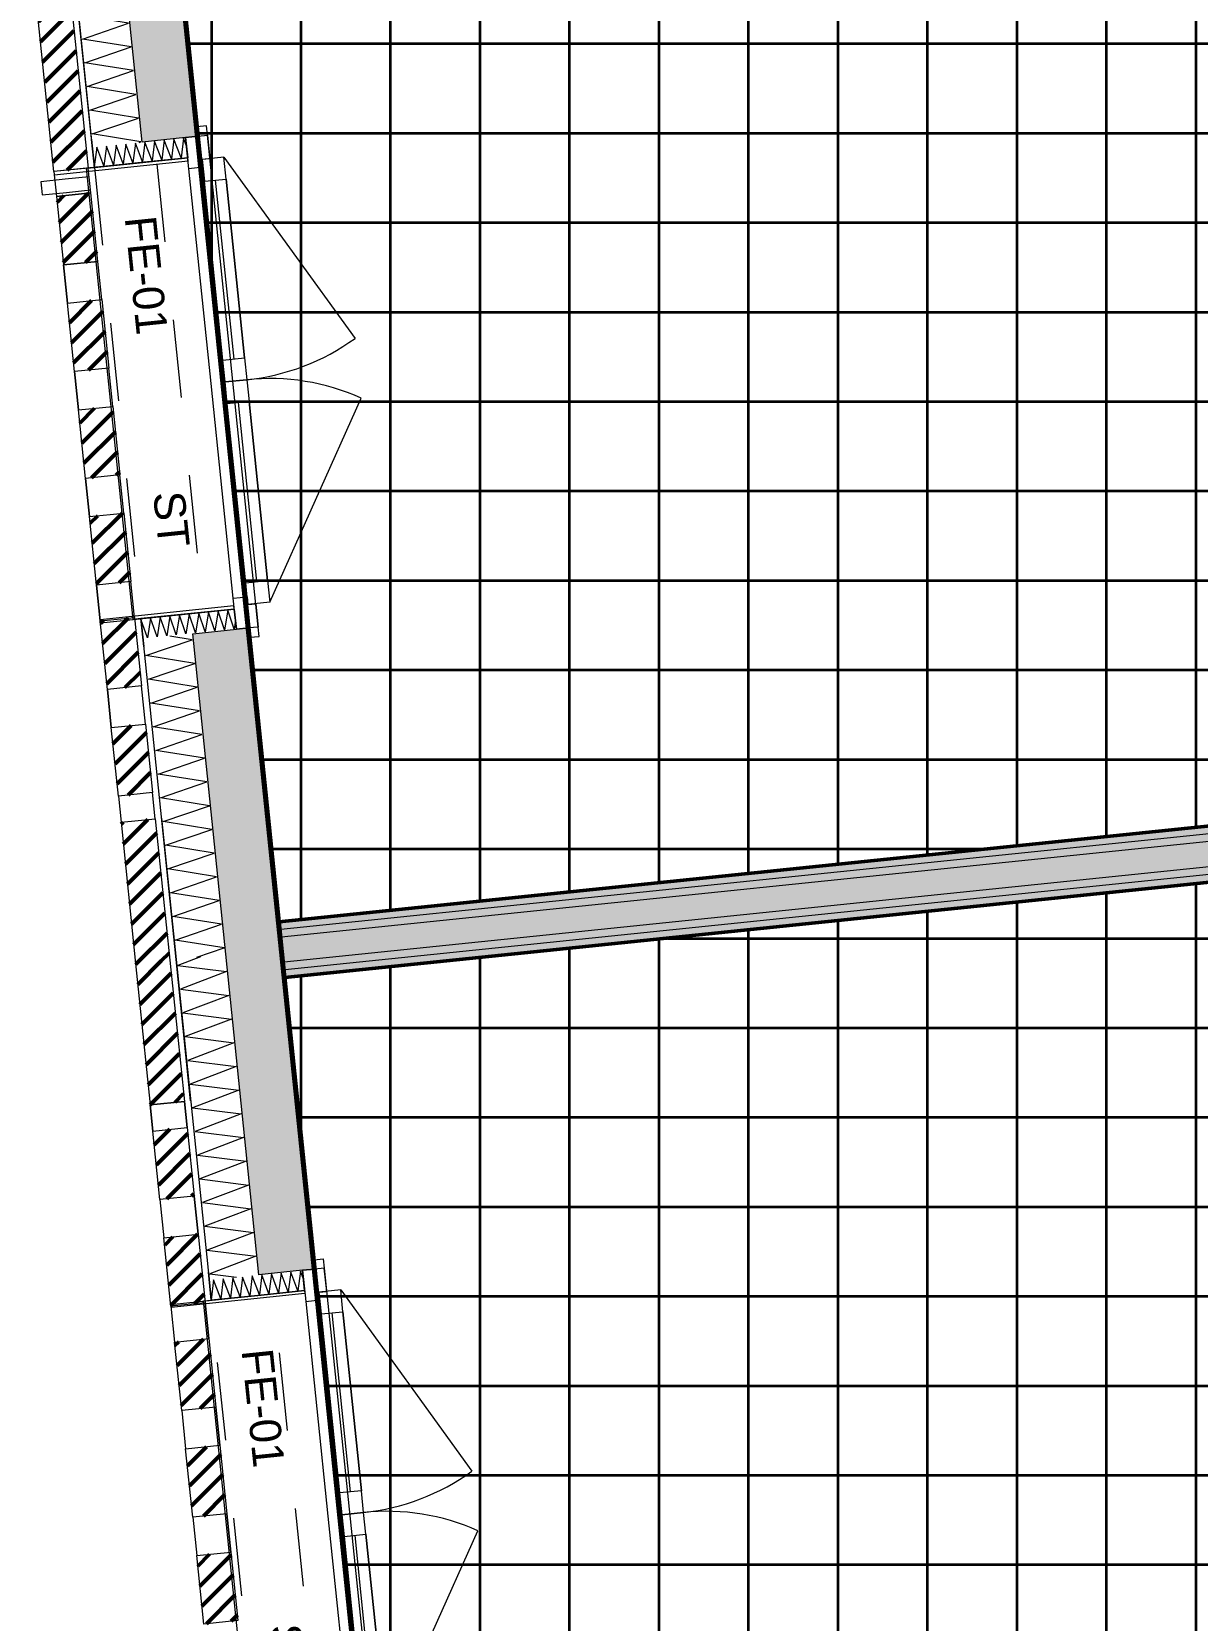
# Model space of a CAD drawing. Header units: metres. Extents: x 399 to 3028, y -427 to 863.
# Drawn here: x 738.17 to 741.89, y -305.93 to -300.85 of the extents above; entities that cross this region are included whole.
import ezdxf

# ---------------------------------------------------------------- set-up
doc = ezdxf.new("R2010")
doc.units = ezdxf.units.M
doc.linetypes.add('IMPORT-Traits plan _6_', pattern=[0.5, 0.25, -0.25])
for name, color, linetype, lineweight in [('01-Dalles_3D_Stylo_No__1', 250, 'Continuous', 9), ('01-Murs LOGTS', 250, 'Continuous', 9), ('01-Murs LOGTS_Stylo_No__1', 250, 'Continuous', 9), ('01-Murs LOGTS_Stylo_No__2', 8, 'Continuous', 9), ('01-Murs_structure', 250, 'Continuous', 9), ('01-Murs_structure_Stylo_No__1', 250, 'Continuous', 9), ('01-Murs_structure_Stylo_No__101', 50, 'Continuous', 50), ('01-Murs_structure_Stylo_No__2', 8, 'Continuous', 9), ('02-Serrurerie_2nd oeuvre_Stylo_No__1', 250, 'Continuous', 9), ('06-SHAB pièces 50_Stylo_No__102', 71, 'Continuous', 50), ('AES-Charge', 5, 'Continuous', 35), ('Fenêtres ARCHICAD_Stylo_No__1', 250, 'Continuous', 9), ('Marques de fenêtre ARCHICAD_Stylo_No__1', 250, 'Continuous', 9), ('Plan De Charge - PH R_1_dwg', 8, 'Continuous', 9)]:
    doc.layers.add(name, color=color, linetype=linetype, lineweight=lineweight)
doc.styles.add('Arial', font='arial.ttf', dxfattribs={"height": 0.1})
pattern_1 = [(45, (-84.054, 39.28), (-0.035355339, 0.035355339), [])]

# ---------------------------------------------------------------- blocks, each defined once
blk = doc.blocks.new('Plan De Charge - PH R_1_dwg__X91-779234-Plan De Charge - PH R_1 1_100')
at = {"layer": '01-Murs_structure_Stylo_No__2', "flags": 128}
for points in [[(387.5649, -303.8071), (387.4928, -303.8346), (387.6479, -303.8542), (387.5006, -303.9104), (387.6557, -303.93)], [(387.6557, -303.93), (387.5084, -303.9862), (387.6635, -304.0058)], [(387.6635, -304.0058), (387.5162, -304.062), (387.6713, -304.0816)], [(387.6713, -304.0816), (387.524, -304.1378), (387.6791, -304.1573)], [(387.6791, -304.1573), (387.5318, -304.2136), (387.687, -304.2331)], [(387.687, -304.2331), (387.5397, -304.2893), (387.6948, -304.3089)], [(387.6948, -304.3089), (387.5475, -304.3651), (387.7026, -304.3847)], [(387.7026, -304.3847), (387.5553, -304.4409), (387.7104, -304.4605)], [(387.7104, -304.4605), (387.5631, -304.5167), (387.7182, -304.5363)], [(387.7182, -304.5363), (387.5709, -304.5925), (387.726, -304.6121)], [(387.726, -304.6121), (387.5787, -304.6683), (387.7339, -304.6879)], [(387.7339, -304.6879), (387.5866, -304.7441), (387.7417, -304.7637)], [(387.7417, -304.7637), (387.5944, -304.8199), (387.68, -304.8307)]]:
    blk.add_lwpolyline(points, dxfattribs=at)
blk = doc.blocks.new('Plan De Charge - PH R_1_dwg__X94-779237-Plan De Charge - PH R_1 1_100')
at = {"layer": '01-Murs_structure_Stylo_No__2', "flags": 128}
for points in [[(387.6298, -304.8996), (387.607, -304.8398), (387.599, -304.9028)], [(387.6606, -304.8964), (387.6378, -304.8366), (387.6298, -304.8996)], [(387.6914, -304.8933), (387.6686, -304.8334), (387.6606, -304.8964)], [(387.7222, -304.8901), (387.6994, -304.8303), (387.6914, -304.8933)], [(387.753, -304.8869), (387.7302, -304.8271), (387.7222, -304.8901)], [(387.7838, -304.8837), (387.7609, -304.8239), (387.753, -304.8869)], [(387.8146, -304.8806), (387.7917, -304.8207), (387.7838, -304.8837)], [(387.8454, -304.8774), (387.8225, -304.8176), (387.8146, -304.8806)], [(387.8938, -304.8367), (387.8841, -304.8112), (387.8762, -304.8742), (387.8533, -304.8144), (387.8454, -304.8774)]]:
    blk.add_lwpolyline(points, dxfattribs=at)
blk = doc.blocks.new('Plan De Charge - PH R_1_dwg_Fenêtre châssis double 22-779238-Plan De Charge - PH R_1 1_100')
at = {"layer": 'Fenêtres ARCHICAD_Stylo_No__1', "linetype": 'IMPORT-Traits plan _6_'}
for p, q in [((388.0928, -306.3765), (387.9307, -304.8048)), ((387.748, -306.3467), (387.5992, -304.9044)), ((387.9459, -306.3162), (387.7992, -304.8938))]:
    blk.add_line(p, q, dxfattribs=at)
at = {"layer": 'Fenêtres ARCHICAD_Stylo_No__1'}
for p, q in [((388.013, -304.8717), (388.4322, -305.451)), ((387.9506, -304.9485), (388.0096, -305.5205)), ((388.0444, -305.5169), (387.9854, -304.945)), ((388.0239, -305.6598), (388.0829, -306.2317)), ((388.1177, -306.2281), (388.0588, -305.6562))]:
    blk.add_line(p, q, dxfattribs=at)
at = {"layer": 'Fenêtres ARCHICAD_Stylo_No__1', "flags": 128}
for points in [[(387.891, -304.8089), (387.8976, -304.8736), (387.891, -304.8089), (387.9307, -304.8048), (387.891, -304.8089), (387.9012, -304.9084), (387.946, -304.9038), (387.9434, -304.8789), (387.9683, -304.8763), (387.9606, -304.8017), (388.1227, -306.3734), (388.1258, -306.4033), (388.0959, -306.4063), (388.0928, -306.3765), (388.1227, -306.3734), (388.115, -306.2988), (388.0901, -306.3014), (388.0875, -306.2765), (388.0428, -306.2811), (388.053, -306.3806), (388.0928, -306.3765), (388.053, -306.3806), (388.0464, -306.3159), (388.053, -306.3806)], [(388.0464, -306.3159), (387.9071, -306.3303), (388.0464, -306.3159), (387.9071, -306.3303), (387.748, -306.3467), (387.9071, -306.3303), (387.748, -306.3467), (387.7231, -306.3493), (387.5743, -304.9069), (387.5992, -304.9044), (387.7584, -304.8879), (387.5992, -304.9044), (387.7584, -304.8879), (387.8976, -304.8736), (387.7584, -304.8879), (387.8976, -304.8736)], [(387.9012, -304.9084), (387.972, -305.5948), (388.0428, -306.2811)], [(388.1597, -306.2942), (388.0901, -306.3014), (388.0829, -306.2317), (388.1526, -306.2246), (388.1597, -306.2942), (388.4518, -305.6416)]]:
    blk.add_lwpolyline(points, dxfattribs=at)
for points in [[(387.9277, -304.775), (387.9307, -304.8048), (387.9277, -304.775), (387.9575, -304.7719), (387.9606, -304.8017), (387.9307, -304.8048)], [(387.59, -304.8148), (387.5992, -304.9044)], [(387.4699, -304.9177), (387.8976, -304.8736), (387.8987, -304.8835), (387.4709, -304.9276)], [(387.9434, -304.8789), (387.9506, -304.9485), (388.0202, -304.9414), (388.013, -304.8717)], [(388.0202, -304.9414), (388.0792, -305.5133), (388.0096, -305.5205), (388.0168, -305.5901), (388.0864, -305.583), (388.0792, -305.5133)], [(388.0168, -305.5901), (388.0239, -305.6598), (388.0936, -305.6526), (388.0864, -305.583)], [(388.0936, -305.6526), (388.1526, -306.2246)], [(387.6176, -306.3501), (388.0454, -306.306), (388.0464, -306.3159), (387.6186, -306.36)], [(387.7572, -306.4362), (387.748, -306.3467)], [(388.0959, -306.4063), (388.0928, -306.3765)]]:
    blk.add_lwpolyline(points, close=True, dxfattribs=at)
at = {"layer": 'Fenêtres ARCHICAD_Stylo_No__1'}
for centre, start, end in [((388.013, -304.8717), 275.8881, 305.8881), ((388.1597, -306.2942), 65.8881, 95.8881)]:
    blk.add_arc(centre, 0.715, start, end, dxfattribs=at)
blk = doc.blocks.new('Plan De Charge - PH R_1_dwg__X278-779466-Plan De Charge - PH R_1 1_100')
at = {"layer": '01-Murs_structure_Stylo_No__2'}
blk.add_line((387.3118, -300.5953), (387.2597, -300.5869), dxfattribs=at)
at = {"layer": '01-Murs_structure_Stylo_No__2', "flags": 128}
for points in [[(387.3196, -300.6711), (387.1639, -300.6461), (387.3118, -300.5953)], [(387.3274, -300.7469), (387.1717, -300.7219), (387.3196, -300.6711)], [(387.3352, -300.8227), (387.1796, -300.7977), (387.3274, -300.7469)], [(387.343, -300.8984), (387.1874, -300.8735), (387.3352, -300.8227)], [(387.3509, -300.9742), (387.1952, -300.9493), (387.343, -300.8984)], [(387.3587, -301.05), (387.203, -301.0251), (387.3509, -300.9742)], [(387.3689, -301.2035), (387.3743, -301.2016), (387.2186, -301.1766), (387.3665, -301.1258), (387.2108, -301.1008), (387.3587, -301.05)]]:
    blk.add_lwpolyline(points, dxfattribs=at)
blk = doc.blocks.new('Plan De Charge - PH R_1_dwg__X279-779467-Plan De Charge - PH R_1 1_100')
at = {"layer": '01-Murs_structure_Stylo_No__2', "flags": 128}
for points in [[(387.5932, -303.3237), (387.4375, -303.2987), (387.5853, -303.2479), (387.4297, -303.2229), (387.5775, -303.1721), (387.4219, -303.1471), (387.5697, -303.0963), (387.414, -303.0713), (387.5619, -303.0205), (387.4062, -302.9956), (387.5541, -302.9447), (387.3984, -302.9198), (387.5463, -302.8689), (387.3906, -302.844), (387.5385, -302.7932), (387.4671, -302.7817)], [(387.601, -303.3995), (387.4453, -303.3745), (387.5932, -303.3237)], [(387.6088, -303.4753), (387.4531, -303.4503), (387.601, -303.3995)], [(387.6166, -303.551), (387.4609, -303.5261), (387.6088, -303.4753)], [(387.6244, -303.6268), (387.4688, -303.6019), (387.6166, -303.551)], [(387.5531, -303.8083), (387.6401, -303.7784), (387.4844, -303.7534), (387.6322, -303.7026), (387.4766, -303.6776), (387.6244, -303.6268)]]:
    blk.add_lwpolyline(points, dxfattribs=at)
blk = doc.blocks.new('Plan De Charge - PH R_1_dwg__X280-779468-Plan De Charge - PH R_1 1_100')
at = {"layer": '01-Murs_structure_Stylo_No__2', "flags": 128}
for points in [[(387.4719, -301.2566), (387.4491, -301.1968), (387.4412, -301.2598)], [(387.5204, -301.2159), (387.5107, -301.1904), (387.5027, -301.2534), (387.4799, -301.1936), (387.4719, -301.2566)], [(387.2564, -301.2788), (387.2336, -301.219), (387.2256, -301.282)], [(387.2872, -301.2757), (387.2644, -301.2158), (387.2564, -301.2788)], [(387.318, -301.2725), (387.2952, -301.2126), (387.2872, -301.2757)], [(387.3488, -301.2693), (387.326, -301.2095), (387.318, -301.2725)], [(387.3796, -301.2661), (387.3567, -301.2063), (387.3488, -301.2693)], [(387.4104, -301.263), (387.3875, -301.2031), (387.3796, -301.2661)], [(387.4412, -301.2598), (387.4183, -301.1999), (387.4104, -301.263)]]:
    blk.add_lwpolyline(points, dxfattribs=at)
blk = doc.blocks.new('Plan De Charge - PH R_1_dwg__X281-779469-Plan De Charge - PH R_1 1_100')
at = {"layer": '01-Murs_structure_Stylo_No__2', "flags": 128}
for points in [[(387.4363, -302.7211), (387.4261, -302.7844), (387.4055, -302.7243)], [(387.4671, -302.7179), (387.4569, -302.7812), (387.4363, -302.7211)], [(387.4979, -302.7148), (387.4877, -302.778), (387.4671, -302.7179)], [(387.5287, -302.7116), (387.5185, -302.7748), (387.4979, -302.7148)], [(387.5594, -302.7084), (387.5493, -302.7717), (387.5287, -302.7116)], [(387.5902, -302.7052), (387.5801, -302.7685), (387.5594, -302.7084)], [(387.621, -302.7021), (387.6109, -302.7653), (387.5902, -302.7052)], [(387.6768, -302.7321), (387.6725, -302.759), (387.6518, -302.6989), (387.6417, -302.7621), (387.621, -302.7021)], [(387.4055, -302.7243), (387.3954, -302.7875), (387.3747, -302.7275)]]:
    blk.add_lwpolyline(points, dxfattribs=at)
blk = doc.blocks.new('Plan De Charge - PH R_1_dwg_Fenêtre châssis double 22-779470-Plan De Charge - PH R_1 1_100')
at = {"layer": 'Fenêtres ARCHICAD_Stylo_No__1', "linetype": 'IMPORT-Traits plan _6_'}
for p, q in [((387.5573, -301.184), (387.7194, -302.7557)), ((387.2258, -301.2836), (387.3745, -302.7259)), ((387.4258, -301.273), (387.5725, -302.6954))]:
    blk.add_line(p, q, dxfattribs=at)
at = {"layer": 'Fenêtres ARCHICAD_Stylo_No__1'}
for p, q in [((387.6362, -301.8997), (387.5772, -301.3277)), ((387.612, -301.3242), (387.671, -301.8961)), ((387.7095, -302.6109), (387.6505, -302.039)), ((387.6853, -302.0354), (387.7443, -302.6074)), ((387.7863, -302.6734), (388.0784, -302.0208))]:
    blk.add_line(p, q, dxfattribs=at)
at = {"layer": 'Fenêtres ARCHICAD_Stylo_No__1', "flags": 128}
for points in [[(387.2166, -301.194), (387.2258, -301.2836)], [(387.5543, -301.1542), (387.5573, -301.184)], [(387.0975, -301.3068), (387.5252, -301.2627), (387.5242, -301.2528), (387.0965, -301.2969)], [(387.7058, -301.8925), (387.6468, -301.3206)], [(387.6434, -301.9693), (387.6362, -301.8997), (387.7058, -301.8925), (387.713, -301.9622)], [(387.7791, -302.6038), (387.7202, -302.0318), (387.6505, -302.039), (387.6434, -301.9693), (387.713, -301.9622), (387.7202, -302.0318)], [(387.7167, -302.6806), (387.7095, -302.6109), (387.7791, -302.6038), (387.7863, -302.6734)], [(387.2452, -302.7392), (387.673, -302.6951), (387.6719, -302.6852), (387.2442, -302.7293)], [(387.3838, -302.8154), (387.3745, -302.7259)], [(387.7225, -302.7855), (387.7194, -302.7557), (387.7225, -302.7855), (387.7523, -302.7825), (387.7493, -302.7526), (387.7194, -302.7557)]]:
    blk.add_lwpolyline(points, close=True, dxfattribs=at)
for points in [[(387.6796, -302.7598), (387.673, -302.6951), (387.6796, -302.7598), (387.7194, -302.7557), (387.6796, -302.7598), (387.6694, -302.6603), (387.7141, -302.6557), (387.7167, -302.6806), (387.7416, -302.678), (387.7493, -302.7526), (387.5872, -301.1809), (387.5841, -301.1511), (387.5543, -301.1542), (387.5573, -301.184), (387.5872, -301.1809), (387.5949, -301.2556), (387.57, -301.2581), (387.5726, -301.283), (387.5278, -301.2876), (387.5175, -301.1881), (387.5573, -301.184), (387.5175, -301.1881), (387.5242, -301.2528), (387.5175, -301.1881)], [(387.673, -302.6951), (387.5337, -302.7095), (387.673, -302.6951), (387.5337, -302.7095), (387.3745, -302.7259), (387.5337, -302.7095), (387.3745, -302.7259), (387.3497, -302.7285), (387.2009, -301.2861), (387.2258, -301.2836), (387.385, -301.2671), (387.2258, -301.2836), (387.385, -301.2671), (387.5242, -301.2528), (387.385, -301.2671), (387.5242, -301.2528)], [(387.6694, -302.6603), (387.5986, -301.974), (387.5278, -301.2876)], [(387.6396, -301.2509), (387.57, -301.2581), (387.5772, -301.3277), (387.6468, -301.3206), (387.6396, -301.2509), (388.0588, -301.8302)]]:
    blk.add_lwpolyline(points, dxfattribs=at)
at = {"layer": 'Fenêtres ARCHICAD_Stylo_No__1'}
for centre, start, end in [((387.6396, -301.2509), 275.8881, 305.8881), ((387.7863, -302.6734), 65.8881, 95.8881)]:
    blk.add_arc(centre, 0.715, start, end, dxfattribs=at)
blk = doc.blocks.new('Plan De Charge - PH R_1_dwg-779150-Plan De Charge - PH R_1 1_100')
at = {"layer": '01-Murs LOGTS', "lineweight": 35}
for points in [[(387.8218, -303.7194), (393.3757, -303.1466), (393.3732, -303.1218), (387.8192, -303.6946)], [(387.8243, -303.7443), (393.3783, -303.1715), (393.3757, -303.1466), (387.8218, -303.7194)], [(387.8351, -303.8487), (393.3891, -303.276), (393.3865, -303.2511), (387.8325, -303.8239)], [(387.8377, -303.8736), (393.3916, -303.3008), (393.3865, -303.2762), (387.8351, -303.8487)]]:
    blk.add_hatch(color=10, dxfattribs=at).paths.add_polyline_path(points)
at = {"layer": '01-Murs LOGTS_Stylo_No__2'}
h = blk.add_hatch(dxfattribs=at)
h.set_pattern_fill('FP_68', color=256, style=0, pattern_type=2)
h.set_pattern_definition([(275.888, (-84.054, 39.28), (0.051725665, 0.0053343786), [0.03, -0.06]), (275.888, (-84.023, 39.238), (0.051725665, 0.0053343786), [0.03, -0.06]), (335.888, (-84.05, 39.25), (0.021243125, 0.047462929), [0.03, -0.06]), (335.888, (-83.999, 39.256), (0.021243125, 0.047462929), [0.03, -0.06]), (35.888, (-84.054, 39.28), (-0.03048254, 0.0421285505), [0.03, -0.06]), (35.888, (-84.002, 39.285), (-0.03048254, 0.0421285505), [0.03, -0.06])])
h.paths.add_polyline_path([(387.8325, -303.8239), (393.3865, -303.2511), (393.3758, -303.1718), (387.8243, -303.7443), (387.8299, -303.7987)])
at = {"layer": '01-Murs_structure', "lineweight": 35}
for points in [[(387.3783, -301.2025), (387.5573, -301.184), (387.4933, -300.5629), (387.3142, -300.5814), (387.3768, -301.1881)], [(387.646, -303.7987), (387.8251, -303.7803), (387.7194, -302.7557), (387.5404, -302.7742), (387.5573, -302.9386)], [(387.7517, -304.8233), (387.9307, -304.8048), (387.8243, -303.7803), (387.646, -303.7987), (387.7502, -304.8089)]]:
    blk.add_hatch(color=18, dxfattribs=at).paths.add_polyline_path(points)
at = {"layer": '01-Murs_structure_Stylo_No__101'}
h = blk.add_hatch(dxfattribs=at)
h.set_pattern_fill('FP_65', color=256, style=0, pattern_type=2)
h.set_pattern_definition(pattern_1)
h.paths.add_polyline_path([(387.0965, -301.2967), (387.2059, -301.2854), (387.1352, -300.5998), (387.0257, -300.6111), (387.07, -301.0404)])
h = blk.add_hatch(dxfattribs=at)
h.set_pattern_fill('FP_65', color=256, style=0, pattern_type=2)
h.set_pattern_definition(pattern_1)
h.paths.add_polyline_path([(387.1272, -301.5951), (387.2366, -301.5838), (387.2141, -301.3649), (387.1047, -301.3762)])
h = blk.add_hatch(dxfattribs=at)
h.set_pattern_fill('FP_65', color=256, style=0, pattern_type=2)
h.set_pattern_definition(pattern_1)
h.paths.add_polyline_path([(387.1624, -301.9362), (387.2718, -301.9249), (387.2493, -301.7061), (387.1398, -301.7174)])
h = blk.add_hatch(dxfattribs=at)
h.set_pattern_fill('FP_65', color=256, style=0, pattern_type=2)
h.set_pattern_definition(pattern_1)
h.paths.add_polyline_path([(387.1976, -302.2774), (387.307, -302.2661), (387.2844, -302.0473), (387.175, -302.0585)])
h = blk.add_hatch(dxfattribs=at)
h.set_pattern_fill('FP_65', color=256, style=0, pattern_type=2)
h.set_pattern_definition(pattern_1)
h.paths.add_polyline_path([(387.2328, -302.6185), (387.3422, -302.6073), (387.3196, -302.3884), (387.2102, -302.3997)])
h = blk.add_hatch(dxfattribs=at)
h.set_pattern_fill('FP_65', color=256, style=0, pattern_type=2)
h.set_pattern_definition(pattern_1)
h.paths.add_polyline_path([(387.2672, -302.952), (387.3766, -302.9407), (387.354, -302.7219), (387.2446, -302.7331)])
h = blk.add_hatch(dxfattribs=at)
h.set_pattern_fill('FP_65', color=256, style=0, pattern_type=2)
h.set_pattern_definition(pattern_1)
h.paths.add_polyline_path([(387.3024, -303.2931), (387.4118, -303.2819), (387.3892, -303.063), (387.2798, -303.0743)])
h = blk.add_hatch(dxfattribs=at)
h.set_pattern_fill('FP_65', color=256, style=0, pattern_type=2)
h.set_pattern_definition(pattern_1)
h.paths.add_polyline_path([(387.3576, -303.8285), (387.467, -303.8172), (387.4204, -303.3656), (387.311, -303.3769), (387.3576, -303.8285)])
h = blk.add_hatch(dxfattribs=at)
h.set_pattern_fill('FP_65', color=256, style=0, pattern_type=2)
h.set_pattern_definition(pattern_1)
h.paths.add_polyline_path([(387.4041, -304.2801), (387.5136, -304.2688), (387.467, -303.8172), (387.3576, -303.8285)])
h = blk.add_hatch(dxfattribs=at)
h.set_pattern_fill('FP_65', color=256, style=0, pattern_type=2)
h.set_pattern_definition(pattern_1)
h.paths.add_polyline_path([(387.4353, -304.5826), (387.5448, -304.5714), (387.5222, -304.3525), (387.4128, -304.3638)])
h = blk.add_hatch(dxfattribs=at)
h.set_pattern_fill('FP_65', color=256, style=0, pattern_type=2)
h.set_pattern_definition(pattern_1)
h.paths.add_polyline_path([(387.4705, -304.9238), (387.5799, -304.9125), (387.5574, -304.6937), (387.448, -304.705), (387.4602, -304.8233)])
h = blk.add_hatch(dxfattribs=at)
h.set_pattern_fill('FP_65', color=256, style=0, pattern_type=2)
h.set_pattern_definition(pattern_1)
h.paths.add_polyline_path([(387.5049, -305.2572), (387.6143, -305.246), (387.5918, -305.0271), (387.4823, -305.0384)])
h = blk.add_hatch(dxfattribs=at)
h.set_pattern_fill('FP_65', color=256, style=0, pattern_type=2)
h.set_pattern_definition(pattern_1)
h.paths.add_polyline_path([(387.5401, -305.5984), (387.6495, -305.5871), (387.6269, -305.3683), (387.5175, -305.3796)])
h = blk.add_hatch(dxfattribs=at)
h.set_pattern_fill('FP_65', color=256, style=0, pattern_type=2)
h.set_pattern_definition(pattern_1)
h.paths.add_polyline_path([(387.5753, -305.9396), (387.6847, -305.9283), (387.6621, -305.7094), (387.5527, -305.7207)])
at = {"layer": 'AES-Charge'}
h = blk.add_hatch(dxfattribs=at)
h.set_pattern_fill('FP_93', color=1, style=0, pattern_type=2)
h.set_pattern_definition([(0, (46.337, 45.172), (0, 0.286), []), (90, (46.337, 45.172), (-0.286, 2e-17), [])])
h.paths.add_polyline_path([(390.8075, -332.6989), (393.8102, -332.5987), (393.8101, -332.5933), (393.8299, -332.593), (393.83, -332.5991), (393.9145, -332.5964), (393.9144, -332.5914), (393.9343, -332.5911), (393.9343, -332.5957), (397.2228, -332.4872), (397.0443, -330.7576), (396.4523, -330.8187), (396.4217, -330.5218), (396.1257, -330.5523), (396.1205, -330.5026), (397.0084, -330.4105), (396.9241, -329.593), (396.1118, -329.6768), (396.0436, -329.0404), (390.4896, -329.6132), (390.4737, -329.4339), (396.0277, -328.8611), (395.9617, -328.2208), (396.7738, -328.1365), (396.6894, -327.3191), (395.8016, -327.4106), (395.7965, -327.3609), (396.0925, -327.3304), (396.0619, -327.0334), (396.6536, -326.9719), (396.5264, -325.739), (390.1581, -326.3957), (390.1396, -326.2167), (396.5079, -325.5596), (396.3806, -324.3265), (395.789, -324.3875), (395.7584, -324.0906), (395.4624, -324.1211), (395.4573, -324.0713), (396.3448, -323.9793), (396.2604, -323.1618), (395.4486, -323.2456), (395.38, -322.6056), (389.8266, -323.1783), (389.8107, -322.999), (395.3641, -322.4262), (395.298, -321.786), (396.1097, -321.7017), (396.0254, -320.8843), (395.138, -320.9758), (395.1329, -320.9261), (395.4289, -320.8955), (395.3982, -320.5986), (395.9896, -320.5371), (395.8623, -319.3042), (389.4951, -319.9608), (389.4767, -319.7818), (395.8438, -319.1248), (395.7166, -317.8917), (395.1254, -317.9527), (395.0947, -317.6557), (394.7988, -317.6863), (394.7936, -317.6365), (395.6807, -317.5444), (395.5964, -316.7271), (394.7849, -316.8108), (394.7163, -316.1707), (389.1636, -316.7434), (389.1477, -316.5641), (394.7004, -315.9914), (394.6344, -315.3511), (395.4457, -315.2669), (395.3614, -314.4495), (394.4744, -314.541), (394.4693, -314.4912), (394.7652, -314.4607), (394.7346, -314.1638), (395.3255, -314.1022), (395.1983, -312.8694), (388.8321, -313.5259), (388.8137, -313.3469), (395.1798, -312.69), (395.0525, -311.4569), (394.4617, -311.5178), (394.4311, -311.2209), (394.1351, -311.2514), (394.13, -311.2017), (395.0167, -311.1096), (394.9301, -310.2925), (394.1213, -310.3759), (394.0527, -309.7359), (388.5006, -310.3085), (388.4847, -310.1292), (394.0368, -309.5566), (393.9708, -308.9163), (394.7817, -308.832), (394.6973, -308.0147), (393.8108, -308.1062), (393.8056, -308.0564), (394.1016, -308.0259), (394.071, -307.729), (394.6615, -307.6674), (394.5343, -306.4346), (388.1692, -307.0911), (388.1507, -306.912), (394.5157, -306.2551), (394.3885, -305.0221), (393.7981, -305.083), (393.7675, -304.7861), (393.4715, -304.8166), (393.4664, -304.7669), (394.3527, -304.6748), (394.2671, -303.8576), (393.4577, -303.9411), (393.3891, -303.3011), (387.8377, -303.8736), (387.8218, -303.6943), (393.3732, -303.1218), (393.3071, -302.4815), (394.1176, -302.3972), (394.0333, -301.5799), (393.1471, -301.6713), (393.142, -301.6216), (393.438, -301.5911), (393.4074, -301.2941), (393.9975, -301.2326), (393.8702, -299.9998), (387.5062, -300.6562), (387.4877, -300.4771), (391.3272, -300.0811), (391.2099, -298.9439), (390.5633, -299.0106), (390.4945, -298.3429), (390.5442, -298.3378), (390.6079, -298.9557), (391.8227, -298.8304), (391.7589, -298.2125), (391.8087, -298.2074), (391.8331, -298.4441), (391.9366, -298.4334), (391.9418, -298.4831), (391.8382, -298.4938), (391.8775, -298.875), (391.2596, -298.9387), (391.3769, -300.076), (393.0392, -299.9026), (392.9672, -299.204), (393.7794, -299.1198), (393.6951, -298.3023), (392.8072, -298.3939), (392.802, -298.3441), (393.098, -298.3136), (393.0674, -298.0167), (393.6592, -297.9551), (393.5069, -296.4786), (392.8852, -296.5687), (392.8847, -296.5658), (391.994, -296.6948), (391.9945, -296.6978), (389.6841, -297.0326), (389.6837, -297.0295), (388.793, -297.1585), (388.7934, -297.1617), (387.1676, -297.3983), (387.226, -297.9667), (387.2215, -297.9671), (387.3836, -299.5388), (387.3878, -299.5384), (387.5573, -301.184), (387.5533, -301.1844), (387.7153, -302.7561), (387.7194, -302.7557), (387.9307, -304.8048), (387.9266, -304.8052), (388.0887, -306.3769), (388.0928, -306.3765), (388.221, -307.6188), (388.2168, -307.6193), (388.3788, -309.1909), (388.383, -309.1905), (388.5944, -311.2396), (388.5901, -311.2401), (388.7522, -312.8118), (388.7565, -312.8113), (388.8846, -314.0537), (388.8803, -314.0541), (389.0423, -315.6258), (389.0467, -315.6253), (389.258, -317.6745), (389.2536, -317.6749), (389.4157, -319.2466), (389.4201, -319.2461), (389.5482, -320.4885), (389.5438, -320.489), (389.7058, -322.0606), (389.7103, -322.0602), (389.9216, -324.1093), (389.9171, -324.1098), (390.0792, -325.6814), (390.0837, -325.681), (390.2118, -326.9233), (390.2073, -326.9238), (390.3693, -328.4955), (390.3739, -328.495), (390.5853, -330.5441), (390.5806, -330.5446), (390.7426, -332.1163), (390.7474, -332.1158), (390.8065, -332.6898)])
h.paths.add_polyline_path([(390.8574, -332.6644), (390.8547, -332.5845), (391.5543, -332.5609), (391.557, -332.6409), (391.1959, -332.653)])
h.paths.add_polyline_path([(393.8737, -331.0894), (393.8048, -330.4218), (394.4514, -330.3551), (394.3341, -329.2178), (394.3838, -329.2127), (394.5011, -330.35), (395.119, -330.2863), (395.1516, -330.6025), (395.2551, -330.5918), (395.2603, -330.6416), (395.1567, -330.6522), (395.1878, -330.9539), (395.1381, -330.959), (395.0744, -330.3411), (393.8597, -330.4664), (393.9234, -331.0843)])
h.paths.add_polyline_path([(396.4969, -330.7638), (396.9943, -330.7125), (396.9739, -330.5151), (396.4765, -330.5664), (396.4916, -330.7125)])
h.paths.add_polyline_path([(394.3154, -329.0376), (394.1982, -327.9004), (393.5516, -327.967), (393.4828, -327.2994), (393.5325, -327.2943), (393.5962, -327.9122), (394.8109, -327.7869), (394.7472, -327.169), (394.7969, -327.1639), (394.8276, -327.4608), (394.9311, -327.4501), (394.9362, -327.4999), (394.8327, -327.5105), (394.8658, -327.8315), (394.2479, -327.8952), (394.3652, -329.0325)])
h.paths.add_polyline_path([(396.1371, -327.2755), (396.6345, -327.2242), (396.6141, -327.0268), (396.1167, -327.078), (396.1313, -327.2191)])
h.paths.add_polyline_path([(390.2195, -326.51), (390.2118, -326.4304), (390.9076, -326.3586), (390.9158, -326.4382)])
h.paths.add_polyline_path([(390.1847, -326.1719), (390.1765, -326.0923), (390.8728, -326.0205), (390.881, -326.1)])
h.paths.add_polyline_path([(393.2099, -324.6535), (393.141, -323.9859), (393.7876, -323.9192), (393.6703, -322.7819), (393.72, -322.7768), (393.8373, -323.914), (394.4552, -323.8503), (394.4883, -324.1713), (394.5919, -324.1606), (394.597, -324.2103), (394.4934, -324.221), (394.5241, -324.5179), (394.4743, -324.5231), (394.4106, -323.9052), (393.1959, -324.0305), (393.2596, -324.6483)])
h.paths.add_polyline_path([(395.8336, -324.3326), (396.331, -324.2813), (396.3106, -324.0839), (395.8132, -324.1352), (395.8278, -324.2762)])
h.paths.add_polyline_path([(393.6518, -322.6028), (393.5345, -321.4655), (392.888, -321.5322), (392.8191, -320.8646), (392.8689, -320.8595), (392.9326, -321.4773), (394.1473, -321.3521), (394.0836, -320.7342), (394.1333, -320.7291), (394.1639, -321.026), (394.2675, -321.0153), (394.2726, -321.065), (394.1691, -321.0757), (394.2022, -321.3967), (393.5843, -321.4604), (393.7016, -322.5977)])
h.paths.add_polyline_path([(395.4735, -320.8407), (395.9708, -320.7894), (395.9505, -320.5919), (395.4531, -320.6432), (395.4677, -320.7843)])
h.paths.add_polyline_path([(389.5559, -320.0752), (389.5482, -319.9955), (390.244, -319.9238), (390.2522, -320.0034)])
h.paths.add_polyline_path([(389.521, -319.737), (389.5128, -319.6575), (390.2091, -319.5856), (390.2173, -319.6652)])
h.paths.add_polyline_path([(392.5462, -318.2187), (392.4774, -317.551), (393.124, -317.4843), (393.0067, -316.3471), (393.0564, -316.3419), (393.1737, -317.4792), (393.7916, -317.4155), (393.8247, -317.7365), (393.9282, -317.7258), (393.9334, -317.7755), (393.8298, -317.7862), (393.8604, -318.0831), (393.8107, -318.0882), (393.747, -317.4704), (392.5323, -317.5956), (392.596, -318.2135)])
h.paths.add_polyline_path([(395.17, -317.8978), (395.6673, -317.8465), (395.647, -317.649), (395.1496, -317.7003), (395.1642, -317.8414)])
h.paths.add_polyline_path([(392.9882, -316.168), (392.8709, -315.0307), (392.2243, -315.0974), (392.1555, -314.4298), (392.2052, -314.4246), (392.269, -315.0425), (393.4837, -314.9173), (393.4199, -314.2994), (393.4697, -314.2942), (393.5003, -314.5912), (393.6038, -314.5805), (393.609, -314.6302), (393.5054, -314.6409), (393.5385, -314.9619), (392.9206, -315.0256), (393.0379, -316.1629)])
h.paths.add_polyline_path([(394.8098, -314.4058), (395.3072, -314.3546), (395.2868, -314.1571), (394.7895, -314.2084), (394.804, -314.3494)])
h.paths.add_polyline_path([(388.8923, -313.6403), (388.8846, -313.5607), (389.5804, -313.489), (389.5886, -313.5685)])
h.paths.add_polyline_path([(388.8574, -313.3022), (388.8492, -313.2226), (389.5455, -313.1508), (389.5537, -313.2304)])
h.paths.add_polyline_path([(391.8826, -311.7838), (391.8138, -311.1162), (392.4603, -311.0495), (392.343, -309.9122), (392.3928, -309.9071), (392.5101, -311.0444), (393.1279, -310.9807), (393.1611, -311.3016), (393.2646, -311.291), (393.2697, -311.3407), (393.1662, -311.3514), (393.1968, -311.6483), (393.1471, -311.6534), (393.0833, -311.0355), (391.8686, -311.1608), (391.9324, -311.7787)])
h.paths.add_polyline_path([(394.5063, -311.463), (395.0037, -311.4117), (394.9833, -311.2142), (394.486, -311.2655), (394.5005, -311.4065)])
h.paths.add_polyline_path([(392.3246, -309.7332), (392.2073, -308.5959), (391.5607, -308.6626), (391.4919, -307.9949), (391.5416, -307.9898), (391.6053, -308.6077), (392.82, -308.4824), (392.7563, -307.8645), (392.8061, -307.8594), (392.8367, -308.1563), (392.9402, -308.1457), (392.9453, -308.1954), (392.8418, -308.2061), (392.8749, -308.527), (392.257, -308.5908), (392.3743, -309.728)])
h.paths.add_polyline_path([(394.1462, -307.971), (394.6436, -307.9197), (394.6232, -307.7223), (394.1259, -307.7736), (394.1404, -307.9146)])
h.paths.add_polyline_path([(388.2287, -307.2055), (388.221, -307.1259), (388.9168, -307.0541), (388.925, -307.1337)])
h.paths.add_polyline_path([(388.1938, -306.8674), (388.1856, -306.7878), (388.8819, -306.716), (388.8901, -306.7956)])
h.paths.add_polyline_path([(391.219, -305.349), (391.1501, -304.6814), (391.7967, -304.6147), (391.6794, -303.4774), (391.7291, -303.4723), (391.8464, -304.6096), (392.4643, -304.5458), (392.4974, -304.8668), (392.601, -304.8561), (392.6061, -304.9059), (392.5026, -304.9166), (392.5332, -305.2135), (392.4834, -305.2186), (392.4197, -304.6007), (391.205, -304.726), (391.2687, -305.3439)])
h.paths.add_polyline_path([(393.8427, -305.0281), (394.3401, -304.9768), (394.3197, -304.7794), (393.8224, -304.8307), (393.8369, -304.9717)])
h.paths.add_polyline_path([(391.6609, -303.2983), (391.5437, -302.1611), (390.8971, -302.2277), (390.8282, -301.5601), (390.878, -301.555), (390.9417, -302.1729), (392.1564, -302.0476), (392.0927, -301.4297), (392.1424, -301.4246), (392.173, -301.7215), (392.2766, -301.7108), (392.2817, -301.7606), (392.1782, -301.7713), (392.2113, -302.0922), (391.5934, -302.1559), (391.7107, -303.2932)])
h.paths.add_polyline_path([(393.4826, -301.5362), (393.9799, -301.4849), (393.9596, -301.2875), (393.4622, -301.3388), (393.4768, -301.4798)])
h.paths.add_polyline_path([(387.565, -300.7707), (387.5573, -300.6911), (388.2531, -300.6193), (388.2613, -300.6989)])
h.paths.add_polyline_path([(393.0768, -299.297), (393.79, -299.2225), (393.7897, -299.2192), (393.0764, -299.2928), (393.0768, -299.297)])
h.paths.add_polyline_path([(393.1426, -298.2588), (393.64, -298.2075), (393.6196, -298.01), (393.1223, -298.0613), (393.1368, -298.2023)])
h.paths.add_polyline_path([(387.2297, -297.506), (387.2182, -297.4269), (387.911, -297.3265), (387.9224, -297.4056), (387.4677, -297.4715)])
at = {"color": 8, "lineweight": 9, "flags": 128}
for points in [[(387.2059, -301.2854), (387.0965, -301.2967), (387.1047, -301.3762), (387.2141, -301.3649)], [(387.1398, -301.7174), (387.2493, -301.7061), (387.2366, -301.5838), (387.1272, -301.5951)], [(387.175, -302.0585), (387.2844, -302.0473), (387.2718, -301.9249), (387.1624, -301.9362)], [(387.2102, -302.3997), (387.3196, -302.3884), (387.307, -302.2661), (387.1976, -302.2774)], [(387.2446, -302.7331), (387.354, -302.7219), (387.3422, -302.6073), (387.2328, -302.6185)], [(387.2798, -303.0743), (387.3892, -303.063), (387.3766, -302.9407), (387.2672, -302.952)], [(387.311, -303.3769), (387.4204, -303.3656), (387.4118, -303.2819), (387.3024, -303.2931)], [(387.5136, -304.2688), (387.4041, -304.2801), (387.4128, -304.3638), (387.5222, -304.3525)], [(387.5448, -304.5714), (387.4353, -304.5826), (387.448, -304.705), (387.5574, -304.6937)], [(387.5799, -304.9125), (387.4705, -304.9238), (387.4823, -305.0384), (387.5918, -305.0271)], [(387.6143, -305.246), (387.5049, -305.2572), (387.5175, -305.3796), (387.6269, -305.3683)], [(387.6495, -305.5871), (387.5401, -305.5984), (387.5527, -305.7207), (387.6621, -305.7094)]]:
    blk.add_lwpolyline(points, close=True, dxfattribs=at)
at = {"layer": '01-Dalles_3D_Stylo_No__1', "flags": 128}
blk.add_lwpolyline([(393.5138, -296.4776), (387.1668, -297.3975), (390.8082, -332.7056), (397.2277, -332.4894)], close=True, dxfattribs=at)
at = {"layer": '01-Murs LOGTS_Stylo_No__1'}
for p, q in [((393.3758, -303.1466), (387.8218, -303.7194)), ((393.3783, -303.1715), (387.8243, -303.7443)), ((393.3865, -303.2511), (387.8325, -303.8239)), ((393.3891, -303.276), (387.8351, -303.8487))]:
    blk.add_line(p, q, dxfattribs=at)
at = {"layer": '01-Murs LOGTS_Stylo_No__1', "flags": 128}
blk.add_lwpolyline([(387.8377, -303.8736), (393.3917, -303.3008), (393.3732, -303.1218), (387.8192, -303.6946)], close=True, dxfattribs=at)
at = {"layer": '01-Murs_structure_Stylo_No__1'}
for p, q in [((387.5573, -301.184), (387.5543, -301.1542)), ((387.7194, -302.7557), (387.7225, -302.7855)), ((387.9307, -304.8048), (387.9277, -304.775))]:
    blk.add_line(p, q, dxfattribs=at)
at = {"layer": '01-Murs_structure_Stylo_No__1', "flags": 128}
for points in [[(387.2166, -301.194), (387.2258, -301.2836), (387.5242, -301.2528), (387.5175, -301.1881), (387.3783, -301.2025), (387.3142, -300.5813), (387.1551, -300.5977), (387.2191, -301.2189), (387.2258, -301.2836), (387.385, -301.2671), (387.5242, -301.2528), (387.5175, -301.1881), (387.5573, -301.184), (387.4933, -300.5628), (387.3142, -300.5813)], [(387.0965, -301.2967), (387.0257, -300.6111), (387.1352, -300.5998), (387.2059, -301.2854)], [(387.2258, -301.2834), (387.1551, -300.5977), (387.1352, -300.5998)], [(387.2258, -301.2836), (387.385, -301.2671), (387.5242, -301.2528)], [(387.4403, -303.3636), (387.4869, -303.8151), (387.3812, -302.7906), (387.3745, -302.7259), (387.5337, -302.7095), (387.673, -302.6951), (387.6796, -302.7598), (387.7194, -302.7557), (387.8251, -303.7803), (387.9307, -304.8048), (387.891, -304.8089), (387.8976, -304.8736), (387.7584, -304.8879), (387.5992, -304.9044), (387.8976, -304.8736), (387.891, -304.8089), (387.7517, -304.8233), (387.646, -303.7987), (387.5404, -302.7742), (387.6796, -302.7598), (387.673, -302.6951), (387.3745, -302.7259), (387.3838, -302.8154)], [(387.3745, -302.7259), (387.5337, -302.7095), (387.673, -302.6951)], [(387.311, -303.3769), (387.3576, -303.8285), (387.4041, -304.2801)], [(387.4204, -303.3656), (387.467, -303.8172), (387.5136, -304.2688)], [(387.5334, -304.2667), (387.4869, -303.8151), (387.5925, -304.8397), (387.5992, -304.9044), (387.59, -304.8148)], [(387.5992, -304.9044), (387.7584, -304.8879), (387.8976, -304.8736)]]:
    blk.add_lwpolyline(points, dxfattribs=at)
for points in [[(387.2141, -301.3649), (387.1047, -301.3762), (387.1272, -301.5951), (387.2366, -301.5838)], [(387.2493, -301.7061), (387.2718, -301.9249), (387.1624, -301.9362), (387.1398, -301.7174)], [(387.2844, -302.0473), (387.307, -302.2661), (387.1976, -302.2774), (387.175, -302.0585)], [(387.3196, -302.3884), (387.3422, -302.6073), (387.2328, -302.6185), (387.2102, -302.3997)], [(387.354, -302.7219), (387.3766, -302.9407), (387.2672, -302.952), (387.2446, -302.7331)], [(387.3892, -303.063), (387.4118, -303.2819), (387.3024, -303.2931), (387.2798, -303.0743)], [(387.4353, -304.5826), (387.4128, -304.3638), (387.5222, -304.3525), (387.5448, -304.5714)], [(387.4705, -304.9238), (387.448, -304.705), (387.5574, -304.6937), (387.5799, -304.9125)], [(387.5049, -305.2572), (387.4823, -305.0384), (387.5918, -305.0271), (387.6143, -305.246)], [(387.5401, -305.5984), (387.5175, -305.3796), (387.6269, -305.3683), (387.6495, -305.5871)], [(387.5753, -305.9396), (387.5527, -305.7207), (387.6621, -305.7094), (387.6847, -305.9283)]]:
    blk.add_lwpolyline(points, close=True, dxfattribs=at)
at = {"layer": '01-Murs_structure_Stylo_No__2'}
for p, q in [((387.1398, -301.7174), (387.1272, -301.5951)), ((387.2493, -301.7061), (387.2366, -301.5838)), ((387.175, -302.0585), (387.1624, -301.9362)), ((387.2844, -302.0473), (387.2718, -301.9249)), ((387.2102, -302.3997), (387.1976, -302.2774)), ((387.3196, -302.3884), (387.307, -302.2661)), ((387.2446, -302.7331), (387.2328, -302.6185)), ((387.354, -302.7219), (387.3422, -302.6073)), ((387.2798, -303.0743), (387.2672, -302.952)), ((387.3892, -303.063), (387.3766, -302.9407)), ((387.4353, -304.5826), (387.448, -304.705)), ((387.5448, -304.5714), (387.5574, -304.6937)), ((387.4705, -304.9238), (387.4823, -305.0384)), ((387.5799, -304.9125), (387.5918, -305.0271)), ((387.5049, -305.2572), (387.5175, -305.3796)), ((387.6143, -305.246), (387.6269, -305.3683)), ((387.5401, -305.5984), (387.5527, -305.7207)), ((387.6495, -305.5871), (387.6621, -305.7094))]:
    blk.add_line(p, q, dxfattribs=at)
at = {"layer": '01-Murs_structure_Stylo_No__2', "flags": 128}
for points in [[(387.2141, -301.3649), (387.2059, -301.2854), (387.0965, -301.2967), (387.1047, -301.3762)], [(387.3024, -303.2931), (387.311, -303.3769), (387.4204, -303.3656), (387.4118, -303.2819)], [(387.4128, -304.3638), (387.4041, -304.2801), (387.5136, -304.2688), (387.5222, -304.3525)]]:
    blk.add_lwpolyline(points, dxfattribs=at)
at = {"layer": '02-Serrurerie_2nd oeuvre_Stylo_No__1', "flags": 128}
blk.add_lwpolyline([(387.2109, -301.3344), (387.2088, -301.3133), (387.1319, -301.3213), (387.055, -301.3292), (387.0571, -301.3503), (387.0593, -301.3714), (387.1362, -301.3634), (387.2131, -301.3555)], close=True, dxfattribs=at)
at = {"layer": '06-SHAB pièces 50_Stylo_No__102', "flags": 128}
for points in [[(387.503, -300.6564), (387.8164, -303.6954), (391.661, -303.2989)], [(391.6793, -303.4769), (387.8347, -303.8734), (388.1482, -306.9124)]]:
    blk.add_lwpolyline(points, dxfattribs=at)
at = {"layer": 'AES-Charge', "color": 20, "lineweight": 50, "flags": 128}
blk.add_lwpolyline([(387.1625, -297.3947), (393.5066, -296.4757), (397.2228, -332.4872), (390.8027, -332.699)], close=True, dxfattribs=at)
for name in ['Plan De Charge - PH R_1_dwg__X278-779466-Plan De Charge - PH R_1 1_100', 'Plan De Charge - PH R_1_dwg_Fenêtre châssis double 22-779470-Plan De Charge - PH R_1 1_100', 'Plan De Charge - PH R_1_dwg__X280-779468-Plan De Charge - PH R_1 1_100', 'Plan De Charge - PH R_1_dwg__X281-779469-Plan De Charge - PH R_1 1_100', 'Plan De Charge - PH R_1_dwg__X279-779467-Plan De Charge - PH R_1 1_100', 'Plan De Charge - PH R_1_dwg__X91-779234-Plan De Charge - PH R_1 1_100', 'Plan De Charge - PH R_1_dwg_Fenêtre châssis double 22-779238-Plan De Charge - PH R_1 1_100', 'Plan De Charge - PH R_1_dwg__X94-779237-Plan De Charge - PH R_1 1_100']:
    blk.add_blockref(name, (0, 0))
at = {"layer": 'Marques de fenêtre ARCHICAD_Stylo_No__1', "color": 7, "char_height": 0.1, "width": 1.272058, "attachment_point": 1, "rotation": 275.8881, "line_spacing_factor": 0.941778, "style": 'Arial'}
for insert in [(387.422, -301.4338), (387.7954, -305.0546)]:
    blk.add_mtext('FE-01             ST', dxfattribs=dict(at, insert=insert))

msp = doc.modelspace()

# ---------------------------------------------------------------- block references
at = {"layer": 'Plan De Charge - PH R_1_dwg', "color": 10, "lineweight": 35}
msp.add_blockref('Plan De Charge - PH R_1_dwg-779150-Plan De Charge - PH R_1 1_100', (351.1425, 0), dxfattribs=at)

doc.saveas('drawing.dxf')
